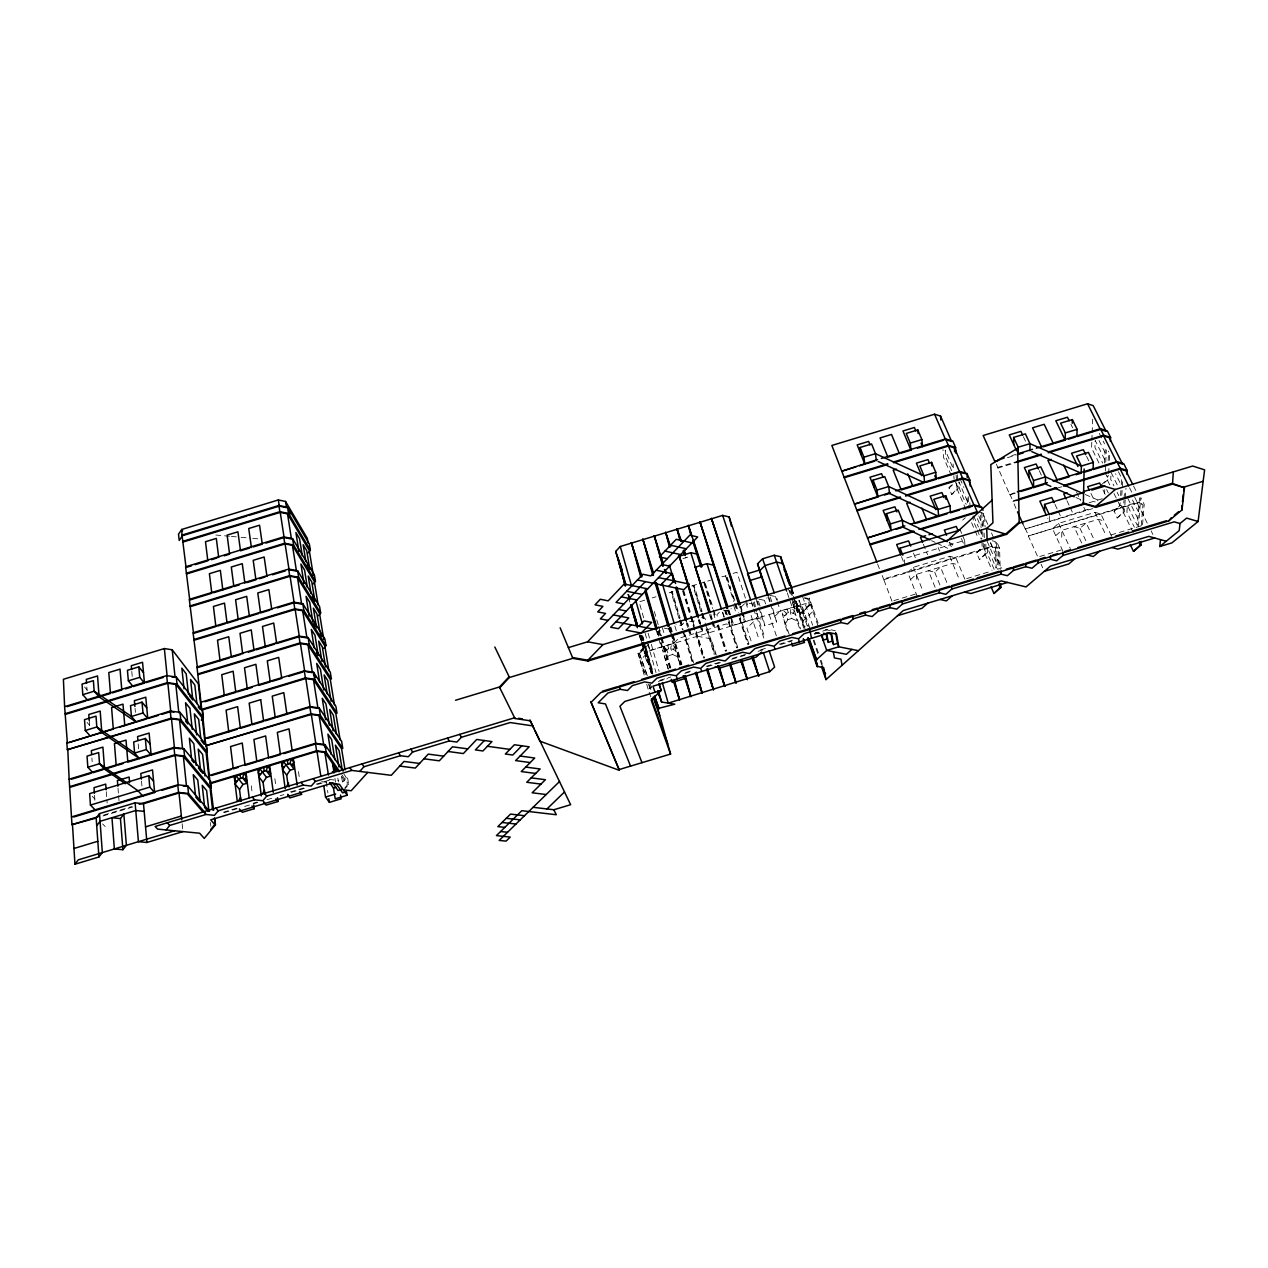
<?xml version="1.0" encoding="UTF-8"?>
<svg xmlns="http://www.w3.org/2000/svg" width="1268" height="1268" viewBox="0 0 1268 1268"><rect width="100%" height="100%" fill="white"/><g stroke="black" fill="none" stroke-linecap="round" stroke-linejoin="round"><path stroke-width="0.75" stroke-dasharray="5 3.75" d="M1049.365 516.504L1049.318 521.734L1047.733 518.279M1061.728 537.252L1061.855 530.341L1098.326 519.309L1104.238 520.974M1091.796 442.231L1091.574 448L1099.879 464.865M1091.875 440.313L1092.097 434.528M1092.176 432.61L1092.699 419.137M1104.523 463.026L1105.3 447.35M1105.3 471.014L1106.362 450.029M1104.586 493.204L1104.777 489.654M1109.738 484.883L1107.186 479.684L1107.376 475.88M1108.169 460.649L1108.66 451.123M1104.127 483.013L1108.359 479.336L1108.565 475.516M1108.66 473.614L1108.961 467.908M1109.373 460.284L1109.674 454.578M1110.911 475.912L1110.72 479.336L1113.938 485.866M1125.191 500.02L1124.399 511.844L1117.187 517.978L1114.017 510.719L1119.961 505.647L1120.389 498.91M1117.187 517.978L1123.194 512.209L1123.971 500.384M1120.595 495.503L1121.134 486.944M1121.784 495.392L1122.798 479.573M1124.082 498.704L1124.621 490.526M1125.318 498.039L1125.984 488.18M1139.504 497.88L1137.364 525.491L1127.379 505.346L1126.919 512.114L1134.353 527.187M1138.458 526.775L1140.756 497.5L1144.211 504.363L1142.452 525.776M1141.279 525.507L1142.959 504.743L1137.19 503.047L1028.364 535.984L1037.858 557.08M789.171 634.38L782.388 614.505L783.149 610.336L786.382 613.3L787.761 619.687L785.003 624.458L788.078 633.477M668.062 668.997L662.736 650.706L663.671 646.49L666.714 649.501L668.759 655.667L665.843 660.485L668.505 669.615M792.991 613.284L794.37 610.891L791.137 607.927L790.376 612.095L791.739 618.483L796.938 620.844L800.06 629.847M673.229 649.501L674.687 647.092L671.628 644.081L670.709 648.297L672.722 654.478L677.746 656.887L679.917 664.178M343.977 789.806L348.668 784.559L347.48 777.252L342.423 781.96L346.291 777.617L342.629 772.323M344.896 787.808L347.48 784.908L341.964 776.967M685.37 557.872L686.574 557.508M678.982 618.34L671.105 592.188L672.23 591.839L680.124 617.991M700.935 611.699L692.835 585.594L693.961 585.261L702.076 611.35M710.746 604.646L703.708 582.297L704.834 581.964L713.06 608.022M657.49 632.716L659.946 630.244M644.128 675.051L637.994 653.242L644.921 646.268M647.298 675.749L639.215 652.861L645.428 646.632M639.437 653.622L648.122 644.873M772.735 608.672L776.618 622.208L764.842 625.774L763.352 619.497L756.663 618.134L732.952 625.314L726.168 623.967L678.649 638.343L673.704 643.241L650.024 650.405L640.023 660.438L645.269 675.147M683.721 623.048L681.233 625.52L676.034 624.506M639.167 634.999L647.155 660.85M661.246 642.797L662.356 646.569L661.119 646.949L658.361 637.519M689.665 621.257L693.105 621.938L695.609 619.45M641.846 643.003L649.279 666.905M642.337 642.496L651.372 672.88M689.412 628.896L691.139 634.571L689.903 634.935L688.175 629.261M719.4 612.238L716.864 614.742L717.989 618.293M701.283 625.346L703.027 630.973L701.79 631.353L700.047 625.726M650.833 696.877L648.249 689.649L651.07 686.891M724.218 616.882L721.936 609.75L728.751 611.144L731.303 608.64M713.123 621.716L714.898 627.375L713.662 627.755L711.887 622.097M744.49 603.79L740.639 607.546L741.796 611.097M760.071 606.025L757.693 598.924L764.414 600.335L767.029 597.83M742.668 612.095L745.727 621.447L744.474 621.827L739.593 606.865M775.192 615.931L780.406 610.954L792.278 607.372L798.872 608.767L800.029 614.441L809.475 605.549L807.954 598.401L804.483 597.64M792.278 602.411L794.782 609.623L799.854 604.836L798.903 600.192M799.775 613.696L809.222 604.82L807.954 598.401M818.066 623.063L809.19 598.02L810.442 604.44L800.029 614.441M802.375 621.415L812.946 611.509L811.71 605.105L805.101 603.695L649.755 650.69M951.634 484.978L948.955 487.483L951.697 494.504L958.196 488.465L957.831 482.617M949.003 488.164L952.886 484.55M956.658 482.965L957.023 488.814L951.697 494.504M962.65 520.149L965.281 517.74M964.837 579.159L955.961 557.888L949.684 556.335L913.42 567.303L907.745 572.47L917.24 596.404M910.567 579.555L916.257 574.388L952.617 563.404L958.893 564.942M935.102 587.338L928.382 570.727L934.722 572.248L940.491 567.065L948.004 585.388M985.822 544.13L986.235 553.64L979.482 559.632L976.645 552.959L983.366 546.968L983.191 543.148M984.602 544.241L985.046 554.005L979.482 559.632M1101.337 484.788L1107.186 479.684M1111.465 535.952L1100.878 514.031L1094.981 512.351L1058.621 523.367L1052.519 528.661L1064.137 553.862M1055.737 535.651L1061.855 530.341M1081.699 543.021L1074.012 526.664L1079.971 528.312L1086.169 522.987L1093.935 539.328M1113.97 511.4L1121.15 505.282L1124.399 511.844M1011.785 455.624L1015.557 454.467M1007.458 457.685L1016.476 454.943M682.945 558.602L690.22 556.398M1015.303 493.141L1009.819 494.805L997.789 467.353L1016.698 461.615M997.805 468.098L1016.714 462.36M644.73 600.176L639.088 601.888L643.859 618.483M652.259 597.894L656.016 596.752M669.187 592.774L672.943 591.633M691.757 585.927L697.4 584.215M699.27 583.645L710.556 580.221M721.841 576.797L726.104 575.846M733.126 573.374L736.898 572.233L745.552 598.512M671.105 592.188L672.23 591.839M692.835 585.594L693.961 585.261M703.708 582.297L704.834 581.964M1009.819 494.805L1015.446 492.364M1015.969 508.436L1012.863 500.844L1016.619 499.703M1012.878 501.573L1016.635 500.432M1058.051 487.879L1061.823 486.738M962.428 535.175L964.647 540.406L904.211 558.697L904.956 565.417M1089.164 502.714L1102.415 498.689M1092.651 508.611L1025.226 529.025L1088.879 509.039M103.754 815.039L131.793 806.543M891.943 601.191L883.574 579.064L992.115 546.223L999.549 548.125L1000.246 569.808M1028.364 535.984L1137.237 502.318L1144.211 504.363M102.93 815.99L134.028 806.591M883.669 579.761L992.147 546.936L998.296 548.505L998.962 568.524M668.759 655.667L672.722 654.478M787.761 619.687L791.739 618.483M893.813 600.636L916.225 593.852M966.66 578.604L990.387 571.44M997.678 569.221L1001.34 568.127L989.785 541.293M1039.728 556.509L1062.219 549.71M1110.99 534.969L1142.119 525.554M223.469 812.186L236.641 808.191M253.378 803.135L257.087 802.01M290.451 791.929L305.144 787.491M316.16 784.163L330.853 779.725M659.836 680.298L670.788 676.985M685.623 672.5L693.12 670.249M706.228 666.286L719.352 662.308M732.46 658.346L745.584 654.383M760.578 649.85L766.205 648.154M779.329 644.192L792.468 640.213M814.246 633.635L828.606 629.293L835.279 630.671M224.135 812.677L237.195 808.73M244.661 806.464L257.721 802.517M267.041 799.696L272.652 798.016M280.117 795.749L283.842 794.624M291.307 792.373L304.368 788.427M317.428 784.48L324.893 782.213M658.425 681.423L667.824 678.586M684.736 673.466L692.265 671.2M707.29 666.651L720.446 662.673M731.731 659.265L744.887 655.302M758.042 651.324L765.555 649.042M780.597 644.509L791.866 641.101M814.421 634.285L820.063 632.573M215.829 535.033L229.445 536.253M231.378 536.427L239.161 537.125M241.11 537.315L250.826 538.187M252.776 538.361L258.609 538.884M321.66 781.659L326.431 782.229M329.173 779.36L338.841 780.676M646.648 661.357L639.896 635.141M664.147 628.104L669.361 629.118L670.423 632.7M701.553 617.643L704.992 618.34L706.102 621.906M815.229 632.494L820.222 633.509M825.389 629.562L830.381 630.592M797.223 611.572L798.032 611.731L797.382 612.349L792.326 597.83M803.643 612.919L804.451 613.078L803.801 613.68L802.47 607.087L796.019 605.708L797.303 611.953L803.722 613.3M749.15 603.235L752.526 603.948L753.699 607.483M769.628 595.31L776.317 596.737L777.522 600.287M804.736 598.385L808.223 599.13M992.178 540.739L995.253 541.547L996.204 568.175L987.376 547.713L987.645 554.243L994.239 569.554M978.959 512.177L984.507 513.667L985.077 526.997M1085.234 494.488L1097.866 500.067M1075.993 497.563L1081.382 499.957M782.388 614.505L784.987 615.693M949.082 542.435L952.553 544.067L952.791 547.475M931.615 540.707L935.182 542.403M936.973 543.259L947.671 548.331M662.736 650.706L665.256 651.91M102.629 823.946L105.196 826.562M92.231 796.304L94.815 798.983M87.048 722.443L89.568 725.248M84.544 686.971L87.048 689.824M341.9 774.796L348.668 784.559M1133.56 486.04L1136.112 491.112M1134.67 497.151L1137.237 502.318M1129.519 487.704L1132.055 492.776M1137.19 503.047L1147.619 523.906M1151.138 530.959L1152.897 534.478M1099.293 433.387L1104.523 443.848M1118.408 471.696L1121.689 478.274L1121.245 485.216L1115.539 473.756M1132.53 500.02L1138.426 511.844M1098.991 440.44L1105.046 452.628M1127.854 498.514L1137.887 518.707M1104.697 459.587L1095.235 440.487L1094.95 447.414L1102.653 463.01M1111.101 472.489L1117.568 485.565M1117.156 492.38L1118.772 495.645M1105.205 472.932L1108.359 479.336M1114.001 493.521L1117.409 500.448M1118.249 502.176L1119.961 505.647M1123.194 512.209L1133.703 533.527M1106.631 489.543L1108.311 492.967M1070.889 424.273L1072.617 427.791M1086.565 456.321L1088.99 461.283M1102.938 489.844L1105.442 494.964M1090.955 493.474L1095.076 502.017M1094.981 512.351L1106.171 535.619M1076.5 491.984L1080.59 500.527M1083.855 507.359L1085.487 510.782M1066.959 500.749L1069.384 505.869M1070.192 507.58L1073.425 514.428M1079.971 528.312L1086.28 541.674M1023.387 436.683L1025.875 441.993M1039.253 470.666L1041.583 475.659M1054.976 504.379L1057.369 509.514M1058.178 511.226L1061.379 518.073M1058.621 523.367L1070.255 548.426M996.299 464.072L997.789 467.353M1009.803 494.076L1012.863 500.844M1025.226 528.296L1028.348 535.255M1022.911 523.874L1025.226 529.025M1041.076 564.212L1042.676 567.779M999.549 548.125L996.505 541.167L997.472 568.841M987.756 524.35L983.271 514.031L983.873 527.646M991.513 532.94L993.747 538.107M990.593 542.736L992.115 546.223M978.769 515.902L983.128 526.172M960.035 478.607L963.87 487.435M977.327 518.533L981.258 527.615M987.09 541.103L995.966 561.613M967.31 501.24L958.941 481.84L959.353 488.545L966.168 504.379M973.745 516.155L978.436 527.012M979.213 528.819L981.559 534.256M951.65 470.682L945.738 456.956L945.262 450.172L953.425 469.081L953.092 463.977M976.423 528.185L973.317 520.974L973.047 515.997M977.2 529.992L981.099 539.027M955.47 482.125L958.196 488.465M983.366 546.968L986.235 553.64M951.238 475.341L943.55 457.463L942.98 449.585M957.023 488.814L965.851 509.356M971.605 522.749L978.405 538.551M985.046 554.005L992.02 570.235M960.209 529.945L961.683 533.432M961.382 538.535L963.585 543.766M949.399 542.197L951.586 547.411M949.684 556.335L959.496 579.967M938.146 547.57L939.572 551.041M923.326 544.241L927.574 554.671M934.722 572.248L940.428 586.276M913.467 553.086L915.575 558.3M913.42 567.303L922.898 591.031M901.485 556.668L903.577 561.93M877.583 563.975L879.596 569.205M882.211 575.529L883.574 579.064M637.994 653.242L645.872 675.369M649.168 684.593L651.134 690.125M648.534 684.324L651.166 691.678M639.215 652.861L647.076 675.004M650.357 684.229L651.673 687.922M810.442 604.44L818.827 628.104M802.596 596.594L812.693 625.283M802.47 607.087L810.141 628.976M814.008 640.023L818.542 653.321M821.093 660.263L822.377 664.289M651.498 673.245L639.452 635.046M799.236 600.477L808.287 626.487M813.248 640.356L817.876 653.923M820.285 660.469L821.712 664.892M799.854 604.836L807.526 626.741M791.929 588.875L793.816 594.296M796.352 601.523L798.872 608.767M792.246 590.064L793.53 593.741M796.114 601.111L805.101 626.883M791.438 589.889L792.722 593.567M795.29 600.937L804.911 628.563M790.963 588.843L792.928 594.549M793.53 596.198L804.435 627.597M790.852 590.714L803.785 628.215M789.774 590.428L791.692 596.023M788.379 588.606L791.073 596.626M791.692 598.433L793.578 603.869L794.212 603.267L793.419 603.092L794.782 609.623M794.37 610.891L800.615 628.912M787.254 592.869L792.278 607.372M787.143 609.131L788.379 612.698M775.445 596.451L776.682 600.081M777.3 601.888L780.406 610.954M770.231 597.085L772.038 602.395M769.058 597.799L770.278 601.428M768.059 596.911L769.898 602.332M770.5 604.139L776.618 622.208M764.414 600.335L765.603 603.885M769.201 614.552L776.491 636.235M757.139 600.858L758.375 604.598M760.863 612.048L763.352 619.497M665.843 660.485L663.798 654.336L666.714 649.501L670.709 648.297L675.765 650.722L677.746 656.887M756.41 600.446L758.216 605.866M758.819 607.673L764.842 625.774M753.097 602.237L756.124 611.35M756.727 613.189L764.969 638.026M763.827 638.073L757.234 618.182L746.884 628.12L752.193 644.366M751.258 601.777L753.065 607.229M753.668 609.052L756.663 618.134M746.17 600.382L748.643 607.895M751.1 615.392L759.136 639.785M745.774 602.522L747.534 607.863M740.829 606.484L742.049 610.225M740.132 606.342L745.013 621.304M727.182 577.225L730.812 588.368M733.221 595.801L738.658 612.507M739.26 614.378L748.913 644.081M726.707 577.717L734.537 601.856M735.139 603.711L737.548 611.144M739.957 618.562L748.405 644.572M725.454 575.72L733.887 601.714M734.489 603.568L736.898 611.002M739.307 618.435L747.74 644.445M733.855 606.136L735.583 611.477M728.957 610.082L733.776 625.061L732.539 625.441L731.335 621.7M728.751 611.144L729.892 614.695M728.26 609.94L730.067 615.566M730.669 617.437L732.952 625.314M727.721 610.463L728.926 614.203M725.835 610.273L727.61 615.852M728.212 617.706L737.738 647.457M725.344 610.764L726.532 614.473M728.91 621.906L737.231 647.948M724.678 610.621L725.867 614.346M728.244 621.78L736.581 647.821M722.57 612.666L724.963 620.195M713.646 609.892L715.992 617.326M718.354 624.775L726.564 650.833M704.358 582.44L712.568 608.497M713.155 610.368L715.501 617.817M717.862 625.251L726.073 651.308M713.678 613.95L714.851 617.674M717.197 625.124L725.407 651.197M710.762 614.172L712.537 619.83M710.635 615.915L711.823 619.687M712.41 621.574L714.185 627.232M709.525 614.536L711.3 620.195M716.309 655.207L711.237 638.898L697.495 636.251L704.184 658.092M702.662 613.205L704.976 620.67M707.29 628.12L715.406 654.209M693.485 585.737L701.6 611.826M702.171 613.696L704.485 621.146M705.071 623.016L714.914 654.684M701.505 613.553L703.835 621.019M706.149 628.468L714.249 654.573M699.54 619.735L700.713 623.476M699.223 620.528L700.316 624.11M698.842 619.592L702.313 630.83M698.319 620.1L699.476 623.856M683.674 590.413L691.092 614.679M691.678 616.533L693.961 623.999M696.243 631.464L704.247 657.585M693.105 621.938L694.198 625.504M683.198 590.904L703.756 658.06M682.533 590.761L689.951 615.028M690.521 616.882L703.074 657.933M687.684 623.222L688.841 626.994M686.21 620.559L688.128 626.867M688.698 628.754L690.426 634.428M686.464 623.587L687.605 627.375M680.694 619.862L682.945 627.343M685.196 634.808L693.644 662.831M671.771 592.33L679.648 618.483M680.203 620.337L683.024 629.689M683.595 631.543L693.152 663.307M679.537 620.211L682.358 629.546M682.913 631.416L692.486 663.18M674.845 625.964L677.508 634.555M670.82 626.931L681.93 664.337M670.344 627.406L681.439 664.812M669.678 627.28L680.773 664.686M669.805 627.898L670.931 631.654M671.485 633.54L674.275 642.971L673.039 643.336L671.913 639.579M669.076 627.755L670.439 632.241M670.756 633.398L673.704 643.241M674.687 647.092L680.092 665.351M668.569 628.262L669.694 632.035M662.403 627.771L663.988 633.16M667.65 645.285L668.712 648.899M654.351 611.541L658.187 624.649M658.726 626.519L661.468 635.87M662.007 637.756L670.772 667.713M659.344 630.735L660.993 636.346M661.531 638.216L670.296 668.173M658.678 630.608L660.311 636.219M660.866 638.089L669.615 668.062M657.949 631.48L659.059 635.252M657.22 631.337L658.536 636.298M660.533 642.67L661.627 646.442M656.174 629.958L657.823 635.633M648.106 633.223L650.753 642.432M651.276 644.271L659.091 671.422M645.143 633.334L647.853 642.813M648.408 644.715L650.024 650.405M647.694 643.478L656.031 672.642M642.828 636.282L643.906 640.039M646.046 647.552L653.02 671.977M642.353 635.886L643.637 640.277M644.176 642.163L653.099 673.577M641.925 635.648L643.209 640.055M645.158 646.997L652.909 674.053M641.465 635.379L643.098 641.069M643.494 642.036L652.608 674.053M641.434 636.14L642.511 639.912M644.667 647.472L652.196 673.926M641.006 635.078L642.638 640.784M643.177 642.686L652.053 673.72M640.72 635.442L642.321 641.069M642.86 642.939L651.768 673.768M628.69 594.343L630.814 601.84M640.514 635.585L642.147 641.275M642.559 643.13L651.34 673.593M628.532 594.771L630.656 602.268M640.197 634.983L641.83 641.56M628.437 594.961L630.798 603.14M627.977 594.201L630.117 601.714M639.706 635.49L641.307 641.117M627.898 594.391L630.022 601.856M628.484 597.355L630.085 602.997M646.696 684.181L648.249 689.649M754.301 601.84L756.584 611.208M757.028 613.078L757.931 616.834M785.003 624.458L783.608 618.087L786.382 613.3L790.376 612.095L795.607 614.457L796.938 620.844M341.488 776.206L342.423 781.96M337.843 778.203L338.445 781.944M334.942 778.425L335.544 782.213M326.193 781.722L327.937 792.976M298.471 771.594L299.581 779.17M274.871 778.726L275.663 784.416M251.286 785.859L252.269 793.467M210.409 822.504L210.821 826.213M916.257 574.388L916.938 581.045M182.164 823.804L182.75 829.637M131.793 671.39L132.284 677.08M135.074 708.463L135.407 712.362M138.212 743.92L138.688 749.436M141.493 781.025L141.984 786.667M118.003 788.125L118.463 793.8M118.606 795.686L119.065 801.36M106.274 791.676L107.13 803.024M86.842 687.002L87.112 690.822M89.22 720.398L89.632 726.263M91.898 757.979L92.152 761.656M94.545 795.242L95.084 802.803M953.869 475.817L954.091 479.146M956.151 475.167L956.532 481.016M957.324 474.803L957.705 480.651M964.647 540.406L965.059 547.237M968.276 496.723L968.91 508.325M967.119 497.88L967.5 504.569M969.861 502.746L970.131 507.771M976.645 552.959L982.177 547.332L981.955 542.45M981.797 512.605L982.589 529.786M982.668 531.704L983.112 541.246M980.671 515.062L981.178 525.935M981.337 529.279L981.797 539.185M984.111 533.067L984.317 537.664"/><path stroke-width="1.5" d="M1044.563 511.384L1044.578 504.395L1084.203 492.396M630.561 766.126L605.47 703.93L598.179 702.757L607.927 693.01L620.163 689.301L627.438 690.521L632.399 685.608L644.635 681.915L651.847 683.151L656.887 678.206L669.124 674.513L676.272 675.765L681.376 670.804L693.644 667.095L700.713 668.379L705.896 663.386L718.163 659.693L725.169 660.977L730.416 655.984L742.683 652.275L749.642 653.591L754.967 648.566L767.235 644.857L774.13 646.189L779.519 641.148L791.803 637.424L798.618 638.787L804.086 633.715L840.953 622.572L847.642 623.967L853.253 618.847L865.553 615.139L872.178 616.549L877.868 611.414L890.168 607.689L896.73 609.131L902.483 603.98L939.445 592.806L945.865 594.296L951.761 589.081L1001.102 574.166L1007.363 575.704L1013.449 570.441L1025.796 566.701L1031.994 568.254L1038.143 562.976L1050.49 559.236L1050.522 555.78M332.359 771.816L335.687 770.817L335.735 768.012L336.543 771.087M1050.49 559.236L1056.624 560.821L1062.853 555.511L1062.917 552.04M1055.135 443.214L1065.183 440.154L1065.326 432.927L1060.587 423.163L1072.348 419.597L1077.118 429.345L1076.912 436.588L1100.402 429.472L1087.564 403.779L983.144 435.51L994.841 461.504L998.439 460.411M1072.253 423.243L1072.348 419.597M1076.041 474.723L1081.144 473.186L1081.366 466.038L1076.516 456.004L1088.419 452.391L1093.333 462.408L1093.048 469.588L1115.016 462.915M534.161 728.831L529.913 719.986L539.899 741.162L619.323 770.326L591.046 702.361L600.778 692.582L1168.763 520.894L1181.998 509.926L1184.486 487.784L1172.535 484.107L1095.853 507.327L1083.348 503.729L1084.14 468.97M1110.372 441.248L1110.578 437.428L1107.313 430.93L1100.434 428.711L1036.305 448.175M1126.903 474.391L1127.157 470.444L1123.813 463.771L1116.886 461.615L1053.011 480.984M1141.184 541.341L1140.867 545.24L1133.497 551.342L1139.647 545.605L1139.916 542.292M1082.983 502.968L1095.489 506.566L1115.301 489.464L1192.665 466.038L1204.6 469.857L1198.101 521.481L1171.965 542.847L1159.792 546.524L1160.458 539.629M1173.312 471.902L1172.535 484.107M1198.101 521.481L1186.61 518.105L1180.017 523.525L1179.224 530.579L1159.792 546.524M1182.03 505.488L1181.998 509.926M1182.442 501.795L1183.266 494.425M1183.678 490.732L1184.09 487.039L1203.158 481.269M333.753 770.912L334.435 768.994L333.215 764.382L334.086 769.945M286.647 786.556L288.407 782.99L288.946 786.826M262.524 793.847L264.426 790.233L264.949 794.085M238.416 801.138L240.476 797.477L240.952 801.344M292.163 764.778L293.875 762.306L291.355 759.136L289.928 763.495L294.002 769.026L290.071 770.215L286.679 775.16L288.01 784.638M268.467 771.958L270.179 769.47L267.691 766.3L266.232 770.659L262.286 771.863L258.831 776.84L263.078 782.293L264.6 793.705M263.078 782.293L266.502 777.332L270.433 776.143L266.232 770.659L270.686 773.242M244.772 779.123L246.499 776.634L244.058 773.448L242.553 777.823L238.606 779.028L235.135 784.004L239.509 789.425L240.92 800.853M239.509 789.425L242.965 784.464L246.88 783.275L242.553 777.823L246.975 780.422M209.521 811.377L187.727 785.922L177.774 784.813L71.484 816.972L71.959 824.66L96.162 818.034L99.506 813.612L135.105 802.834L143.49 803.722L179.026 792.976L187.284 793.879L203.26 812.36M96.717 825.737L100.061 821.315L135.755 810.521L144.172 811.377M308.282 552.943L310.375 550.185L309.376 544.083L287.662 507.311L278.897 505.472L182.006 535.08L186.047 567.446L191.5 565.782M72.514 825.199L74.955 864.221L78.283 859.847L174.556 830.762M120.444 818.573L123.852 814.119L126.388 845.312L122.917 849.719L114.358 848.958L111.964 817.717L120.444 818.573L122.917 849.719M201.279 720.097L203.324 717.466L202.531 710.587L176.284 677.033L166.679 675.622L64.62 706.656L67.378 743.016L170.277 711.047L179.993 712.362L206.478 745.267L207.08 750.545M74.955 864.221L98.936 856.978L102.328 852.587L99.506 813.612M313.323 583.946L315.447 581.204L314.416 574.943L292.575 538.646L283.715 536.871L185.603 566.812L189.74 599.986L211.804 593.265L209.394 573.691L220.347 570.346L222.819 589.905M318.474 615.709L320.646 612.983L319.584 606.564L297.631 570.774L288.66 569.078L189.297 599.368L193.528 633.382L215.877 626.582L213.42 606.484L224.499 603.108L227.051 623.174L238.226 619.783L235.594 599.732L246.689 596.356L249.4 616.375M166.092 829.938L169.706 825.452L206.066 814.468L214.435 815.34L218.191 810.807L254.583 799.807L262.825 800.71L266.724 796.13L303.147 785.13L311.262 786.065L315.304 781.453L351.775 770.421L391.273 775.319L404.017 761.434L419.581 763.447M323.768 648.281L325.971 645.571L324.893 638.993L302.814 603.726L293.748 602.126L193.085 632.764L197.412 667.634L229.492 657.886M210.773 829.399L214.308 825.151M359.763 771.419L363.932 766.744L400.45 755.712L408.312 756.742L412.623 752.035L449.189 740.987L456.908 742.049L461.378 737.294L510.164 722.554L532.75 725.898M367.704 772.402L351.188 790.741L343.295 789.821M625.235 585.055L615.693 551.437L620.258 546.508L722.649 515.394L729.148 516.964L756.52 599.003M625.267 586.054L617.722 557.318L625.758 585.547M642.004 576.766L631.385 542.641L640.784 577.13M455.529 700.269L499.592 686.939L509.118 676.716L494.821 646.997M530.103 720.779L514.982 718.512L499.766 687.747L509.292 677.54L572.724 658.33L588.051 661.024L1006.57 534.351L1019.203 523.161L1083.348 503.729M653.606 573.247L642.828 539.169L652.957 575.498M663.418 564.038L654.256 535.809L662.784 566.273M670.693 546.762L665.637 532.354L669.504 547.11M681.582 541.499L677.017 528.899L679.838 540.089M702.06 566.606L688.397 525.428L690.838 535.27M484.344 740.528L475.389 749.911L482.949 750.957L491.921 741.59L476.72 739.45L463.359 753.557L448.064 751.48M727.753 606.342L699.984 521.909L727.119 608.592M568.381 647.615L587.591 641.798L645.301 581.6M740.227 604.614L711.443 518.422L738.99 604.995M698.383 615.979L679.173 555.86L697.162 616.359M1019.203 523.161L1017.633 448.19L990.799 464.595L992.955 522.781L986.678 528.423L602.966 644.604L587.845 660.216L572.518 657.521L560.155 627.818M660.866 584.865L671.818 573.564L656.222 570.22M673.831 581.98L672.04 573.897L675.622 583.502M631.226 624.807L626.027 630.148L641.196 633.033L651.673 622.382L644.096 620.924L638.85 626.265M668.585 586.482L674.053 580.871M708.939 612.65L695.244 566.844L710.159 612.285M521.798 745.79L512.763 755.031L505.361 754.016L514.396 744.744L529.168 746.82L515.616 760.594L530.198 762.559M767.441 595.104L757.535 563.8L762.607 558.792L774.225 555.273L780.739 556.779L791.929 588.875M559.505 781.532L499.196 840.415L506.075 841.128L510.243 837.086L496.438 835.596L521.814 810.696L556.319 814.738L553.831 809.761L533.099 807.304M784.559 570.426L785.193 569.808L791.612 588.225M659.55 696.18L658.14 691.123M546.952 808.952L564.514 791.961M673.435 681.17L679.585 699.999L674.608 680.821M684.102 675.907L690.886 696.592L685.259 675.559M695.292 672.515L702.171 693.184L696.465 672.167M706.498 669.139L713.456 689.776L707.671 668.791M717.72 665.748L724.757 686.368L719.463 667.253M761.577 652.053L756.314 656.998L720.256 667.887L715.073 666.952M729.512 664.226L736.058 682.961L730.685 663.877M740.734 660.834L747.343 679.553L741.907 660.485M751.956 657.442L758.66 676.129L753.129 657.093M662.308 682.612L668.204 703.122L769.644 671.691L774.621 667.095L769.185 650.753M948.147 540.089L992.115 500.131M815.974 660.644L816.655 660.042L808.128 637.772M851.874 649.406L846.406 654.304L826.72 650.436L815.895 660.263L817.131 666.382L823.677 667.618L826.007 679.616L903.26 610.574L1001.324 580.934L1026.034 586.926L1050.443 566.099L1148.824 536.364L1166.227 541.246M927.748 603.172L921.963 608.307L897.538 615.693M1018.854 522.384L1006.237 533.574L587.845 660.216L588.051 661.024M952.268 595.77L946.388 600.921L940 599.463M991.021 586.656L993.938 593.487L1000.832 587.544L1000.706 583.597M1075.01 558.665L1068.781 563.943L1044.277 571.345M1099.61 551.247L1093.301 556.541L1087.31 554.956M1171.331 517.709L1168.763 520.894M1174.263 515.284L1178.669 511.622M308.045 542.894L307.3 538.329L285.569 501.478L278.326 499.957L181.752 529.469L178.519 534.193L179.216 540.437L182.449 535.714L246.991 515.997M248.782 515.458L279.277 506.138L286.536 507.66L285.569 501.478M182.719 541.357L279.848 511.701L288.628 513.508L310.375 550.185M183.163 542.007L280.244 512.351L287.519 513.857L309.281 550.518L313.323 575.276M195.129 564.672L207.825 560.805L205.495 541.721L216.305 538.409L218.714 557.476M211.455 559.695L216.907 558.031M224.167 555.828L229.603 554.164L227.115 535.112L237.924 531.815L240.508 550.835L249.59 548.061M253.22 546.952L262.302 544.178L259.56 525.206L248.734 528.518L251.397 547.507M265.931 543.069L284.111 537.537L291.45 538.995L287.519 513.857M186.333 573.263L284.698 543.259L293.574 545.002L315.447 581.204M186.776 573.897L285.094 543.909L292.448 545.351L314.337 581.536L318.157 604.963M213.642 592.711L232.012 587.1M239.383 584.865L233.851 586.545L231.299 567.018L242.251 563.674L244.898 583.185M246.737 582.63L255.93 579.825L253.204 560.329L264.156 557.001L266.977 576.449M259.607 578.699L265.139 577.019M272.493 574.769L285.379 570.854M190.042 605.977L289.675 575.624L298.662 577.305L320.646 612.983M190.501 606.595L290.071 576.258L297.504 577.653L319.52 613.332L323.752 639.341M217.731 626.012L225.181 623.745M240.08 619.212L258.72 613.538M269.894 610.13L260.574 612.967L257.784 592.98L268.879 589.604L271.764 609.559M277.359 607.863L292.274 603.33M201.168 709.002L198.331 683.832L172.21 649.787L164.349 648.566L63.4 679.283L64.62 706.656M193.845 639.548L294.778 608.83L303.86 610.431L325.971 645.571M947.101 440.075L951.602 441.423L940.539 416.047L934.564 414.224L831.856 445.464L876.901 562.231M194.305 640.15L295.175 609.464L302.687 610.78L324.83 645.919L328.872 670.677M143.506 672.658L138.798 666.857L127.434 670.296L128.353 680.821L133.124 686.574L144.473 683.135L142.539 662.276L131.286 665.7L131.618 669.488M860.988 454.499L860.053 447.493L871.591 443.974L875.491 453.675L876.362 460.68M921.028 443.166L922.502 446.653L921.884 439.568L917.794 429.915L906.24 433.434L910.281 443.087L910.963 450.156L901.072 453.167M136.278 722.11L99.126 696.909L94.181 691.203L93.388 680.662L82.055 684.102L82.785 694.674L94.181 691.203L131.46 716.468L136.278 722.11L146.121 719.115M128.353 680.821L139.749 677.35L144.473 683.135M859.514 465.8L864.824 464.183L863.904 457.193L875.491 453.675L923.992 475.833L935.752 472.267L931.552 462.36L919.839 465.927L923.992 475.833L924.61 482.823L878.153 461.504M910.281 443.087L921.884 439.568M877.551 459.555L841.778 471.189L855.963 466.878M881.339 458.414L945.548 438.902L952.807 441.058L955.612 447.477L955.977 453.342M67.03 706.656L85.907 700.935M112.345 692.899L121.791 690.014L120.032 669.124L108.794 672.547L110.459 693.469L87.793 700.348L82.785 694.674M125.564 688.873L131.238 687.145M146.359 682.549L163.382 677.381M313.576 672.278L314.686 679.347L337.034 713.266L335.893 706.339L313.576 672.278L304.304 670.851L200.946 702.218L196.968 667.031L298.947 636.029L308.124 637.566L330.314 672.246L331.423 678.998L309.202 644.429L308.124 637.566M866.472 463.676L874.714 461.172M897.776 454.166L887.885 457.177L880.055 437.935L891.499 434.449L899.424 453.659M917.556 448.159L943.82 440.17M240.809 654.446L231.378 657.315L228.763 636.726L217.525 640.15L220.046 660.755M248.354 652.148L254.028 650.436L251.238 629.895L240.001 633.303L242.695 653.876M255.914 649.866L274.791 644.112M302.687 610.78L306.935 637.915L299.359 636.647L276.678 643.542L273.714 623.048L262.476 626.471L265.345 646.997M65.064 713.741L167.392 682.644L177.013 684.023L203.324 717.466M844.187 476.99L887.743 463.755M893.417 462.027L948.337 445.337L955.612 447.477M65.587 714.312L167.867 683.246L175.824 684.387L202.167 717.799L205.099 743.761M197.745 673.99L300.009 642.924L309.202 644.429M844.298 477.703L887.822 464.468M893.496 462.757L948.385 446.067L954.408 447.842L965.756 473.899M198.204 674.592L300.421 643.542L308.013 644.794L330.282 679.347L334.419 704.739M896.492 469.16L893.179 470.174L901.215 489.924L911.248 486.88M146.771 707.877L142.016 702.171L130.509 705.674L131.46 716.468L142.999 712.949L147.77 718.623L145.772 697.21L134.376 700.681L134.899 706.514M873.906 487.07L873.018 480.144L884.715 476.594L888.725 486.547L889.534 493.474L938.621 516.377L938.066 509.482L933.803 499.291L945.674 495.693L950.001 505.869L950.477 512.795L959.607 510.021M1013.766 444.608L1013.623 437.428L1025.368 433.878L1029.949 443.673L1029.996 450.837M85.273 730.479L96.812 726.976L134.63 753.081L139.512 758.597L101.82 732.571L96.812 726.976L96.019 716.151L84.512 719.638L85.273 730.479L90.329 736.058L101.82 732.571M890.104 492.555L854.489 504.109L877.852 497.024L876.98 490.114L888.725 486.547L938.066 509.482L950.001 505.869M1023.308 452.866L1018.283 454.388L1018.156 447.239L1029.949 443.673L1081.366 466.038L1093.333 462.408M1065.326 432.927L1077.118 429.345M678.38 556.478L690.806 552.705L697.479 554.195M895.747 490.843L959.67 471.442L966.977 473.519L969.861 480.128L970.163 485.913M1004.24 457.906L994.841 461.504M1017.443 453.896L1032.532 449.316M69.154 742.477L88.57 736.581M103.453 732.064L113.296 729.084L111.584 707.592L122.98 704.136L124.787 725.597M119.858 727.087L134.63 722.601M149.529 718.084L158.373 715.406M161.924 714.328L170.768 711.633L173.97 712.077M884.525 494.995L889.534 493.474M922.93 483.33L912.912 486.373L907.73 473.82M926.274 482.315L936.307 479.272L935.752 472.267M938.098 478.733L957.911 472.71M1043.405 446.764L1053.454 443.721L1044.182 424.304L1032.548 427.839L1041.725 447.271M1068.544 439.14L1075.248 437.111M204.941 701.743L224.341 695.847L221.757 674.687L233.138 671.232L235.816 692.36L225.989 695.355M237.449 691.868L252.205 687.399M271.891 681.423L281.734 678.428L278.691 657.395L267.294 660.85L270.243 681.915L258.767 685.402L255.898 664.305L244.518 667.76L247.292 688.889M288.803 676.288L302.941 671.992M66.839 742.446L67.299 749.721L171.006 718.243L180.753 719.542L207.27 752.304M856.962 510.085L900.328 496.929M905.986 495.217L962.539 478.052L969.861 480.128M1016.698 461.615L1041.282 454.166M1048.842 451.868L1103.683 435.225L1110.578 437.428M314.686 679.347L305.398 677.92L201.755 709.367L200.946 702.218M67.299 749.721L171.497 718.829L179.549 719.907L206.113 752.669L209.125 779.297M857.073 510.798L900.581 497.595M905.606 496.073L962.586 478.781L968.641 480.493L980.307 507.263L974.204 505.599L962.586 478.781M1016.714 462.36L1041.456 454.847M1048.176 452.803L1103.651 435.97L1109.357 437.809L1122.576 464.136L1118.281 462.804M340.141 739.815L335.861 713.63L313.481 679.711L305.794 678.523L202.214 709.953L205.036 738.356L309.804 706.593L319.171 707.94L341.615 741.336L342.772 748.453L320.313 715.2L319.171 707.94M671.533 574.404L672.737 574.039M694.737 567.367L706.958 563.658L713.63 565.148M910.012 502.255L906.652 503.269L914.91 523.573M1051.299 459.396L1047.923 460.411L1057.353 480.398L1053.962 481.428M150.131 744.031L145.329 738.451L133.663 741.986L134.63 753.081L146.343 749.531L151.146 755.078L174.461 748.009L180.959 748.817M887.172 520.53L886.332 513.699L898.204 510.101L902.325 520.324L903.07 527.171L929.824 539.867M1028.95 477.545L1028.887 470.46L1040.79 466.846L1045.498 476.911L1045.466 483.996L1050.855 486.389M125.294 783.767L104.578 769.185L99.522 763.716L98.698 752.59L87.048 756.124L87.825 767.267L99.522 763.716L137.911 790.693L142.824 796.098M896.936 511.923L894.907 506.835L883.146 510.402L891.214 530.753L890.405 523.938L902.325 520.324L947.355 541.61M1043.77 484.519L1033.594 487.594L1033.547 480.54L1045.498 476.911L1083.427 493.68M71.484 816.972L69.138 779.202L173.97 747.423L183.797 748.643L209.299 779.392M759.041 570.235L747.502 573.738L755.807 598.639M904.892 525.871L867.534 537.933L889.391 531.308M910.503 524.175L974.173 504.87L981.543 506.883L983.017 510.275M1017.316 491.794L1047.384 482.68M71.468 779.218L91.153 773.258M102.914 769.692L92.944 772.719L87.825 767.267M104.578 769.185L116.212 765.666L114.453 743.603L126.007 740.1L127.862 762.131L149.481 755.569M117.876 765.159L122.869 763.637M896.302 529.216L901.374 527.678M916.605 523.066L926.765 519.975L921.899 508.151M928.461 519.468L947.101 513.809M963.252 508.912L972.382 506.154M1020.788 491.477L1031.756 488.148M1059.065 479.875L1069.257 476.784L1063.694 465.15M1084.536 472.156L1091.336 470.095M207.302 738.388L237.053 729.369M250.351 725.344L240.381 728.355L237.623 706.656L226.1 710.143L228.747 731.89M265.313 720.81L275.283 717.783L272.24 696.148L283.794 692.645L286.917 714.249M276.947 717.276L310.2 707.195L305.794 678.523M69.597 786.683L174.73 754.825L184.573 756.029L211.328 788.078M749.768 580.538L761.339 577.035L759.849 570.616L764.921 565.607L776.587 562.073L783.101 563.563L784.67 571.012M870.086 544.115L913.277 531.023M918.92 529.311L977.121 511.67L974.173 504.87M1018.505 499.132L1056.181 487.72M1063.725 485.438L1120.23 468.304L1127.157 470.444M205.036 738.356L205.876 745.695L310.914 713.868L320.313 715.2M70.152 787.238L175.206 755.395L183.369 756.394L210.155 788.427L212.58 809.919M870.181 544.812L914.307 531.435M920.853 529.453L977.153 512.399M1016.635 500.432L1057.132 488.164M1063.709 486.167L1120.183 469.049L1125.921 470.808L1132.72 484.344M205.876 745.695L311.326 714.455L319.108 715.564L341.599 748.802L345.039 769.93M925.608 535.746L920.489 537.283L922.613 542.498M929.016 534.716L932.408 533.685M1067.149 492.856L1063.725 493.902L1066.15 499.037M1083.363 491.635L1102.795 485.739L1115.301 489.464M153.571 781.183L148.736 775.715L89.648 793.625L90.44 805.069L95.623 810.379M910.678 546.128L908.585 540.897L896.666 544.511L900.819 554.956L900.026 548.172L960.209 529.945M1091.748 490.098L1104.951 486.104M90.44 805.069L149.782 787.111L154.633 792.516L73.845 816.972M1051.267 514.174L1083.474 504.426M213.61 810.347L209.252 775.477L315.447 743.333L324.941 744.585L343.184 771.039M161.908 790.329L176.442 785.922M211.534 775.493L231.473 769.454M238.336 767.378L233.28 768.915L230.554 746.583L242.236 743.032L245.073 765.349L256.865 761.767L253.933 739.498L265.63 735.947L268.657 758.201M258.545 761.26L263.601 759.738M270.338 757.693L280.45 754.634L277.327 732.397L289.025 728.862L292.242 751.068L315.859 743.92L311.326 714.455M283.81 753.62L290.562 751.575M71.959 824.66L98.143 816.735M139.274 804.292L178.534 792.405L188.52 793.499L205.226 812.867M210.108 783.022L316.588 750.799L326.098 752.019L339.65 771.546M210.567 783.592L317 751.385L324.877 752.399L338.239 771.61M73.972 848.482L97.81 841.27M145.551 826.847L181.372 816.006M602.411 691.234L617.136 686.78M634.079 681.661L618.974 686.226L620.163 689.301M641.624 679.379L675.59 669.124M679.363 667.982L688.793 665.129M696.354 662.847L730.32 652.576M734.093 651.435L785.051 636.029M792.595 633.746L840.399 619.291L840.953 622.572M842.158 618.768L852.73 615.566L853.253 618.847M859.783 613.443L865.061 611.842L865.553 615.139M872.115 609.702L877.408 608.117L877.868 611.414M879.168 607.578L889.756 604.376L890.168 607.689M891.515 603.853L902.103 600.652L902.483 603.98M903.957 600.081L918.777 595.611M922.486 594.486L937.306 590M949.748 586.244L939.16 589.446L939.445 592.806M973.507 579.064L951.523 585.705L951.761 589.081M977.168 577.954L999.168 571.297M1006.301 569.142L1011.61 567.541M1023.989 563.8L1013.37 567.002L1013.449 570.441M1036.368 560.06L1025.749 563.261L1025.796 566.701M1039.903 558.982L1045.212 557.381M1052.297 555.241L1057.607 553.64M1064.803 551.469L1070.446 549.757M1077.99 547.475L1111.893 537.236M1115.65 536.095L1128.837 532.1M1132.609 530.975L1166.497 520.72M1062.853 555.511L1174.216 521.845L1180.017 523.525M253.727 804.895L254.218 808.699L242.331 812.297L239.367 808.936M277.486 797.715L277.993 801.519L266.106 805.117L263.966 802.422M803.769 639.31L804.419 642.464L792.389 646.094L791.707 642.955M135.105 802.834L138.418 841.683L146.929 842.475L182.957 831.586M1007.553 582.456L970.844 593.535L964.52 592.061M1154.657 537.997L1117.837 549.123L1111.909 547.522M329.601 782.594L333.484 788.062L336.131 787.269M826.134 633.873L827.085 638.945L823.075 640.15L822.187 635.411M341.98 789.251L338.017 790.455L332.85 783.164M827.085 638.945L828.305 642.353L832.299 641.148L831.031 634.111M323.784 785.748L325.527 797.033L335.655 793.974M832.299 641.148L833.536 644.572L837.546 643.367L835.612 632.478M329.743 782.974L336.131 783.735L342.566 792.849L346.529 791.66L347.115 795.258L335.196 798.856L333.484 788.062M325.527 797.033L329.395 802.359L341.14 798.808L340.537 795.068M653.765 697.511L657.712 708.574L674.782 704.2L661.595 702.028L657.807 691.234M591.046 702.361L590.84 701.584L619.133 769.565L670.582 754.064L657.712 708.574M553.831 809.761L570.632 804.704L534.953 730.479M500.606 831.507L507.533 832.268M504.807 827.386L497.833 826.625L510.529 814.104L524.492 815.704M183.194 785.922L186.491 786.303L183.369 756.394M502.049 822.472L515.965 824.026M506.281 818.304L520.229 819.873M546.191 794.529L532.164 792.785L545.414 779.709L531.197 777.87M399.753 766.078L415.302 768.075L428.235 754.111L443.689 756.156M540.976 784.099L526.759 782.277L540.12 768.979L525.713 767.077M423.892 758.787L439.314 760.816L452.47 746.789L467.797 748.881M535.651 773.448L521.259 771.562L534.7 758.026L520.118 756.029M317.824 744.173L323.705 744.95L325.908 748.12M487.419 746.281L509.863 749.388M312.15 707.481L317.967 708.305L313.481 679.711M171.925 676.938L175.095 677.397L172.21 649.787M518.58 718.29L522.384 718.861M306.634 671.755L312.388 672.642L308.013 644.794M587.591 641.798L602.966 644.604M824.771 673.276L825.579 673.435L824.913 674.037L822.219 665.969M817.052 666.001L817.876 666.16L817.194 666.762L807.462 638.454M608.133 620.369L600.335 618.879L605.549 613.427L597.704 611.905L602.918 606.389L595.025 604.836L600.271 599.257L608.18 600.842L624.157 583.993L647.694 588.859M615.868 621.859L653.939 629.166M613.347 614.932L628.801 617.944L618.372 628.706L610.685 627.248L697.685 536.982L689.824 535.159L650.753 575.926L642.892 574.261L616.042 602.411L623.872 603.964M618.594 609.464L626.344 611.002M858.373 650.69L838.766 646.791L826.72 650.436L821.284 635.046M621.352 596.848L636.948 600.002M626.677 591.253L642.305 594.438M826.609 633.001L831.618 634.032L833.536 644.572M823.392 633.255L826.736 633.937L828.305 642.353M637.455 579.967L683.864 589.683L689.348 584.104L658.552 577.59M661.737 564.466L669.567 566.162M667.285 558.681L659.392 556.937L676.224 539.296L691.995 542.894M664.971 551.104L680.71 554.607M785.193 569.808L784.385 569.617L788.87 582.519M670.582 545.224L686.337 548.775M961.223 472.599L964.251 473.471M1101.829 429.931L1106.092 431.31L1093.222 405.665L1087.564 403.779M1031.756 451.614L1081.144 473.186M1054.453 487.99L1074.202 496.755M294.414 766.062L289.928 763.495L285.966 764.699L282.558 769.66L286.679 775.16M284.27 767.172L282.019 765.888L283.461 761.529L290.071 770.215M260.558 774.336L258.339 773.052L259.813 768.693L266.502 777.332M236.862 781.516L234.659 780.216L236.165 775.842L242.965 784.464M69.138 779.202L67.838 750.291M167.265 822.774L169.706 825.452M203.72 811.758L206.066 814.468M195.684 797.001L199.076 800.948M207.984 811.346L204.671 807.478L202.214 785.288L206.621 790.519L208.887 810.791M215.877 808.081L218.191 810.807M191.706 759.976L193.941 762.67M198.394 768.028L202.801 773.337M209.252 775.477L206.335 746.281M185.572 721.127L187.822 723.917L185.54 702.741L189.962 708.321L192.26 729.433M201.01 740.274L204.243 744.284M252.047 806.02L254.218 808.699M252.38 797.049L254.583 799.807M263.538 801.63L264.98 803.436M264.552 793.372L266.724 796.13M189.534 695.815L192.815 699.984L190.549 679.474L194.844 685.053L196.92 703.629M198.188 706.862L200.328 709.573M275.901 798.824L277.993 801.519M287.82 795.21L289.897 797.921L301.8 794.323L299.755 791.612M287.741 794.307L289.136 796.145M301.087 782.324L303.147 785.13M313.259 778.647L315.304 781.453M347.115 795.258L339.428 784.306L331.423 783.37L210.694 819.841L215.291 825.151L214.466 817.844M334.435 768.994L335.687 770.817M182.006 535.08L181.752 529.469L182.624 530.753M349.841 767.584L351.775 770.421M362.046 763.907L363.932 766.744M313.465 674.307L315.637 677.619M316.366 652.624L318.236 655.524L315.003 635.3L311.294 629.435L314.21 647.869M313.782 623.444L315.621 626.36M320.17 633.604L321.961 636.473M398.659 752.827L400.45 755.712M312.197 596.689L314.908 601.095L311.801 581.964L308.203 576.037L310.977 593.297M410.864 749.134L412.623 752.035M307.078 564.91L309.757 569.38L306.745 550.724L303.163 544.717L305.873 561.55M288.391 510.782L290.229 513.905M447.525 738.055L449.189 740.987M459.745 734.362L461.378 737.294M1184.486 487.784L1172.139 483.362L1095.489 506.566L1095.853 507.327M1100.434 428.711L1103.683 435.225M1116.886 461.615L1120.23 468.304M1103.651 435.97L1116.839 462.36M1120.183 469.049L1128.663 486.009M1139.203 541.864L1140.867 545.24M1130.2 544.59L1133.497 551.342M1069.178 420.754L1067.45 417.235L1055.816 420.77L1065.183 440.154M1085.741 454.657L1083.316 449.68L1071.523 453.262L1077.943 466.545M1101.274 486.436L1099.61 483.029L1087.643 486.658L1089.307 490.066M1022.563 434.908L1020.914 431.358L1009.28 434.892L1016.635 450.853M1038.476 469.001L1036.13 463.993L1024.354 467.575L1033.594 487.594M1054.184 502.651L1051.774 497.516L1039.823 501.145L1046.163 514.871M1013.623 437.428L1018.156 447.239M1028.887 470.46L1033.547 480.54M1044.578 504.395L1049.381 514.76M1017.507 511.86L1022.911 523.874M1006.57 534.351L986.678 528.423L987.138 539.36M945.548 438.902L948.337 445.337M959.67 471.442L962.539 478.052M934.564 414.224L945.595 439.631M948.385 446.067L959.717 472.171M999.358 584.12L1000.832 587.544M915.876 430.977L914.402 427.49L902.959 430.977L910.963 450.156M929.492 463.169L927.986 459.602L916.384 463.121L921.614 475.659M934.785 475.69L936.307 479.272M944.074 497.627L941.934 492.57L930.173 496.137L935.8 509.641M957.72 529.913L956.262 526.458L944.343 530.072L946.514 535.27M870.022 444.909L868.628 441.407L857.184 444.894L864.824 464.183M883.035 477.291L881.593 473.693L869.991 477.212L877.852 497.024M860.053 447.493L863.904 457.193M873.018 480.144L876.98 490.114M886.332 513.699L890.405 523.938M900.026 548.172L902.816 555.194M641.988 762.67L619.941 706.26L624.823 701.442L661.135 690.474L659.138 683.468M670.582 754.064L651.197 700.126L661.135 690.474L659.027 684.371M837.546 643.367L838.766 646.791L836.531 634.127L829.843 632.748L652.941 686.21L655.081 692.296M651.483 698.7L667.713 743.904M653.131 697.194L659.693 715.564M654.954 697.146L658.885 708.21M654.494 696.037L659.091 708.939M821.537 666.857L826.007 679.616M809.586 639.785L816.006 658.187M785.843 574.103L789.726 585.372M808.16 638.058L817.226 664.321M774.225 555.273L786.62 591.062M803.183 638.85L804.419 642.464M615.693 551.437L621.97 569.649M762.607 558.792L774.209 592.822M757.535 563.8L768.44 595.992M671.216 679.363L672.23 682.406L684.229 678.776L683.246 675.717M722.649 515.394L750.656 599.954M763.463 652.925L769.644 671.691M676.621 676.795L677.302 678.856M711.443 518.422L739.513 604.471M752.621 657.569L758.66 676.129M699.984 521.909L727.547 608.466M741.4 660.961L747.343 679.553M706.958 563.658L721.365 608.894M688.397 525.428L691.932 536.618M693.12 540.342L701.473 566.844M692.613 540.865L700.855 566.97M730.178 664.353L736.058 682.961M690.806 552.705L709.462 612.143M684.355 550.391L685.465 553.957M677.017 528.899L680.884 541.341M683.658 550.233L685.322 555.574M683.167 550.756L684.26 554.322M718.385 665.874L724.757 686.368M679.173 555.86L698.256 617.706M665.637 532.354L669.995 546.603M707.179 669.25L713.456 689.776M701.03 669.409L701.664 671.485M676.763 587.274L686.543 619.434M669.377 565.148L674.338 581.457M676.066 587.132L686.4 621.177M675.559 587.655L685.306 619.814M665.114 569.649L666.239 573.39M695.974 672.642L702.171 693.184M654.256 535.809L663.275 565.75M664.416 569.49L665.541 573.231M662.245 583.423L674.116 623.19M684.768 676.034L690.886 696.592M656.396 582.662L669.25 626.012M642.828 539.169L653.448 574.975M655.683 582.519L668.521 625.869M655.176 583.026L668.014 626.376M674.116 681.281L679.585 699.999M645.856 589.969L656.856 627.708M631.385 542.641L641.275 576.607M645.127 589.826L656.681 629.451M645.19 592.219L656.174 629.958M620.258 546.508L631.559 585.943M635.902 601.08L642.416 623.856M658.377 690.759L661.595 702.028M620.147 564.323L621.748 569.95M635.617 618.736L637.218 624.363M621.526 569.284L625.79 584.31M631.67 604.963L637.043 624.712M631.337 605.026L637.218 625.726M619.45 564.165L625.314 584.817M631.179 605.454L637.043 626.107M631.084 605.597L637.36 627.692M630.624 604.884L636.504 625.584M572.518 657.521L572.724 658.33M729.148 516.964L731.43 526.236M774.368 647.251L774.875 649.375M509.118 676.716L509.292 677.54M514.982 718.512L514.792 717.72L155.124 826.451L157.597 829.114L199.631 833.219L204.243 838.402L215.497 824.786L214.878 819.223M499.592 686.939L499.766 687.747M780.739 556.779L782.324 564.228M798.84 639.865L799.3 641.988M809.57 628.611L811.504 638.295M833.314 651.736L834.439 657.918L840.969 659.186L842.047 665.288M319.885 631.829L316.984 613.997L313.37 608.164L316.54 627.818M325.559 666.952L322.31 646.854L318.68 641.101L321.913 661.262M331.106 701.172L327.762 680.536L324.117 674.893L327.144 693.707M336.48 734.346L333.357 715.104L329.696 709.557L333.104 730.796M342.344 770.5L339.111 750.577L335.418 745.156L338.921 766.966M302.244 555.527L299.549 538.646L295.904 532.528L298.883 551.326M307.332 587.369L304.574 570.061L300.896 564.022L303.955 583.296M312.863 621.986L309.725 602.268L306.032 596.309L309.17 616.074M323.736 689.935L320.424 669.187L316.683 663.418L319.694 682.342M329.379 725.264L325.971 703.962L322.231 698.303L325.622 719.669M334.895 759.722L331.677 739.656L327.905 734.124L331.106 754.238M334.467 766.205L335.069 769.914M332.581 763.463L334.055 772.846M287.662 507.311L288.628 513.508M292.575 538.646L293.574 545.002M297.631 570.774L298.662 577.305M302.814 603.726L303.86 610.431M324.941 744.585L326.098 752.019M292.448 545.351L296.474 571.123L289.056 569.728L285.094 543.909M297.504 577.653L301.641 604.091L294.144 602.76L290.071 576.258M319.108 715.564L323.705 744.95M324.877 752.399L328.428 775.049M328.808 798.602L329.395 802.359M278.326 499.957L279.277 506.138M280.244 512.351L284.111 537.537M295.175 609.464L299.359 636.647M300.421 643.542L304.716 671.454M317 751.385L320.788 775.984M278.897 505.472L279.848 511.701M283.715 536.871L284.698 543.259M288.66 569.078L289.675 575.624M293.748 602.126L294.778 608.83M298.947 636.029L300.009 642.924M304.304 670.851L305.398 677.92M309.804 706.593L310.914 713.868M315.447 743.333L316.588 750.799M293.336 758.549L297.172 785.098M287.408 760.34L287.947 764.097M281.496 762.131L285.221 788.712M269.672 765.698L273.286 792.326M263.76 767.489L264.251 771.261M257.848 769.28L261.335 795.924M246.024 772.862L249.162 797.635M240.112 774.653L240.587 778.425M234.2 776.428L237.243 801.233M210.52 780.85L211.122 786.271M200.804 738.372L198.664 719.305L194.337 713.836L196.667 734.885M205.004 775.984L202.595 754.444L198.22 749.103L200.613 770.706M188.457 694.436L186.206 673.863L181.831 668.173L184.05 688.809M196.175 765.365L193.814 743.698L189.36 738.23L191.5 758.169M200.201 802.264L197.776 780.01L193.275 774.669L195.478 795.131M176.284 677.033L177.013 684.023M179.993 712.362L180.753 719.542M183.797 748.643L184.573 756.029M187.727 785.922L188.52 793.499M175.824 684.387L178.804 712.727M179.549 719.907L182.592 749.023M164.349 648.566L167.154 676.224M167.867 683.246L170.768 711.633M171.497 718.829L174.461 748.009M175.206 755.395L178.249 785.367M179.026 792.976L181.768 819.905M166.679 675.622L167.392 682.644M170.277 711.047L171.006 718.243M173.97 747.423L174.73 754.825M177.774 784.813L178.534 792.405M151.146 755.078L149.117 733.078L137.562 736.581L137.879 740.258M154.633 792.516L152.525 769.93L140.827 773.48L141.319 779.138M138.798 666.857L139.749 677.35M142.016 702.171L142.999 712.949M145.329 738.451L146.343 749.531M148.736 775.715L149.782 787.111M917.794 429.915L918.111 433.482M143.49 803.722L146.929 842.475M129.59 782.689L129.114 777.03L117.401 780.565L117.861 786.239M931.552 462.36L931.837 465.879M98.983 695.007L97.541 675.955L86.303 679.379L86.573 683.198M101.662 730.606L100.188 711.063L88.808 714.518L89.22 720.398M104.436 767.346L102.914 747.106L91.375 750.593L91.629 754.286M106.132 789.79L105.704 784.115L94.006 787.666L94.403 793.34M940.539 416.047L940.824 419.993M945.674 495.693L945.928 499.164M96.162 818.034L98.936 856.978M954.408 447.842L954.661 451.741M966.977 473.519L967.199 477.386M993.938 593.487L999.612 587.908L999.453 583.121M1000.991 570.759L1001.102 574.166M1038.143 559.521L1038.143 562.976M260.701 699.651L249.162 703.154L252.015 724.836L263.649 721.318L260.701 699.651"/></g></svg>
